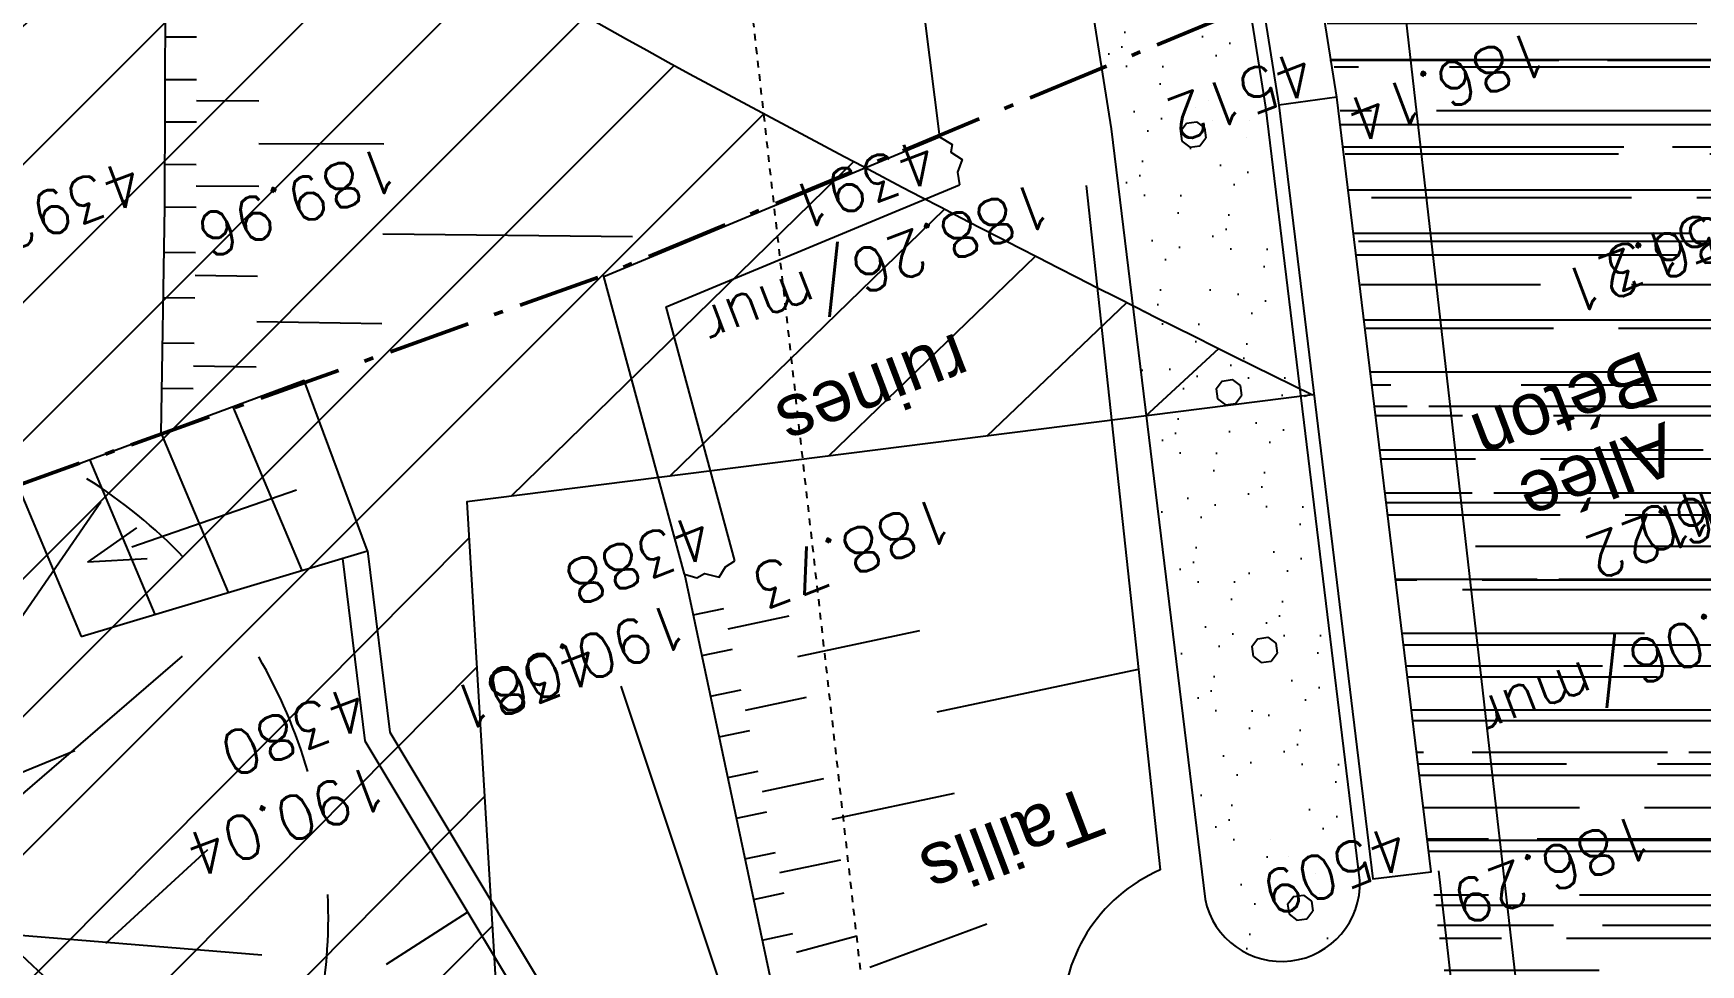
# Model space of a CAD drawing. Header units: centimetres. Extents: x 212517 to 243222, y -357108 to -330212.
# Drawn here: x 233002 to 234283, y -347675 to -346959 of the extents above; entities that cross this region are included whole.
import ezdxf
from ezdxf.enums import TextEntityAlignment as Align
from ezdxf.lldxf.tags import DXFTag

# ---------------------------------------------------------------- set-up
doc = ezdxf.new("R2010")
doc.units = ezdxf.units.CM
doc.linetypes.add('Style de ligne -15', pattern=[2.0832800000000002, 1.25, -0.41656, 0.1388600000000001, -0.2778600000000001])
doc.linetypes.add('STYLE_01', pattern=[0.41664, 0.20828, -0.20836])
doc.layers.get('0').update_dxf_attribs({"color": 252})
for name, color, linetype in [('0-EDL-Limite de propriété', 252, 'Continuous'), ('AEP_SSL', 252, 'Continuous'), ('DWG_280-140115-P - ALTEA-CANA', 252, 'Continuous'), ('Fond topo - BAT_ANN', 252, 'Continuous'), ('Fond topo - CLO_MUR', 252, 'Continuous'), ('Fond topo - ESPACE_BOISE', 252, 'Continuous'), ('Fond topo - TAL', 252, 'Continuous'), ('Fond topo - TAL_HAC', 252, 'Continuous'), ('Fond topo - VEG', 252, 'Continuous'), ('Fond topo - VEG_TXT_ESSENCE', 252, 'Continuous'), ('Fond topo - VOI_TXT', 252, 'Continuous'), ('Fond topo - Z_500', 252, 'Continuous'), ('prlm-VRD', 2, 'Continuous'), ('SA - béton balayé', 252, 'Continuous'), ('SA - EBC', 252, 'Continuous')]:
    doc.layers.add(name, color=color, linetype=linetype)
for name, color, linetype, plot in [('Fond topo - N', 252, 'Continuous', False), ('Fond topo - NCACHE', 252, 'Continuous', False), ('Fond topo - ZCACHE', 252, 'Continuous', False)]:
    doc.layers.add(name, color=color, linetype=linetype, plot=plot)
doc.layers.add('Fond topo - P', color=252, linetype='Continuous', lineweight=50)
doc.layers.add('Fond topo - VOI', color=252, linetype='Continuous', lineweight=25)
doc.styles.add('2000_ARIAL', font='arial.ttf', dxfattribs={"height": 0.400000006})
doc.styles.add('SIMPLEX', font='simplex_.ttf', dxfattribs={"height": 1.25})
tags = doc.linetypes.add('L1', pattern=[1.0000000298023224, 0.6000000238418579, -0.4000000059604645]).pattern_tags.tags
tags[6:7] = [DXFTag(74, 4), DXFTag(75, 0), DXFTag(340, '0'), DXFTag(46, 0.0), DXFTag(50, 0.0), DXFTag(44, 0.0), DXFTag(45, 0.0)]
tags[4:5] = [DXFTag(74, 4), DXFTag(75, 0), DXFTag(340, '0'), DXFTag(46, 0.0), DXFTag(50, 0.0), DXFTag(44, 0.0), DXFTag(45, 0.0)]
tags = doc.linetypes.add('L16', pattern=[0.37500001490116125, 0.300000011920929, -0.07500000298023224]).pattern_tags.tags
tags[6:7] = [DXFTag(74, 4), DXFTag(75, 0), DXFTag(340, '0'), DXFTag(46, 0.0), DXFTag(50, 0.0), DXFTag(44, 0.0), DXFTag(45, 0.0)]
tags[4:5] = [DXFTag(74, 4), DXFTag(75, 0), DXFTag(340, '0'), DXFTag(46, 0.0), DXFTag(50, 0.0), DXFTag(44, 0.0), DXFTag(45, 0.0)]
tags = doc.linetypes.add('L8', pattern=[0.22500000894069674, 0.1500000059604645, -0.07500000298023224]).pattern_tags.tags
tags[6:7] = [DXFTag(74, 4), DXFTag(75, 0), DXFTag(340, '0'), DXFTag(46, 0.0), DXFTag(50, 0.0), DXFTag(44, 0.0), DXFTag(45, 0.0)]
tags[4:5] = [DXFTag(74, 4), DXFTag(75, 0), DXFTag(340, '0'), DXFTag(46, 0.0), DXFTag(50, 0.0), DXFTag(44, 0.0), DXFTag(45, 0.0)]

# ---------------------------------------------------------------- blocks, each defined once
blk = doc.blocks.new('Groupe-93-1')
at = {"linetype": 'Style de ligne -15', "lineweight": 50, "ltscale": 50.8, "flags": 128}
blk.add_lwpolyline([(12515.63162439561, -40375.71221896918), (12515.63162439561, -40375.71221896918), (12933.4892607758, -40464.56395761283), (14317.6310049603, -40758.88285896094), (14317.6310049603, -40758.88285896094), (14579.80680721498, -41539.61396457465), (14579.80680721498, -41539.61396457465), (14603.84905417657, -41601.26300117285), (14932.03361483312, -41787.86368753226), (15211.52095893121, -41988.02334367545), (16217.51378210282, -42596.8505402735), (16519.15574422574, -42750.15572110923), (16796.66247182584, -42877.34588405402), (16796.66247182584, -42877.34588405402), (16840.95713153577, -42739.34236938269), (16854.25873809552, -42704.30326873572), (17163.33608213162, -42876.06434032233), (17344.32658189035, -42949.60494033607), (17817.43453803754, -43082.5807012728), (18347.53636329866, -43061.62451383383), (18375.68249641156, -43480.29857827933), (18414.72865312791, -43983.17693073065), (18865.09203999734, -43821.61694289954), (18865.09203999734, -43821.61694289954), (19802.1648358891, -43431.41858894141)], dxfattribs=at)
blk = doc.blocks.new('ESC01')
at = {"ltscale": 2}
for p, q in [((1.338104, 0), (0, 0)), ((1.257547, 0.126415), (1.7, 0)), ((1.257547, -0.126415), (1.7, 0))]:
    blk.add_line(p, q, dxfattribs=at)
blk = doc.blocks.new('PTOPO')
at = {"layer": 'Fond topo - NCACHE', "style": 'SIMPLEX'}
blk.add_attdef('MAT', text='', height=0.34, dxfattribs=at).set_placement((0.09999999986030161, -0.09999999962747097), align=Align.TOP_LEFT)
at = {"layer": 'Fond topo - ZCACHE', "style": 'SIMPLEX'}
blk.add_attdef('ALT', (0.09999999986030161, 0.09999999962747097), '', height=0.34, dxfattribs=at)
blk = doc.blocks.new('VEG12')
at = {"ltscale": 2}
for p, q in [((0.01815258799999997, 0.057406781), (0.100441039, 0.47293725)), ((0.05749608, 0.253444298), (0.145517598, 0.414706841)), ((0.037902722, 0.15845596), (-0.06593155700000003, 0.344147082)), ((-0.158788295, 0.086017079), (-0.245985314, 0.284587218)), ((0.04981112299999996, 0.033821695), (0.391570728, 0.285894318)), ((0.143890955, 0.107467204), (0.230033352, 0.253971609)), ((0.2917471699999999, 0.208620217), (0.392372872, 0.233301274)), ((-0.05229389700000003, 0.02983962500000001), (-0.383643778, 0.204631851)), ((-0.25001839, 0.135126714), (-0.3755999820000001, 0.091127132)), ((0.122915307, -0.02992704099999999), (0.317230371, 0.05540147100000001)), ((-0.05265807700000003, -0.029192154), (-0.412380265, -0.256628677)), ((0.057557527, -0.01766878999999999), (0.411943876, -0.08413611500000001)), ((-0.09359106700000003, -0.049762263), (-0.2956446150000001, -0.04653133200000001)), ((0.184132294, -0.04763066399999999), (0.323120213, -0.192805613)), ((0.01825986499999999, -0.057372749), (0.107637982, -0.4128258760000001)), ((0.02259491799999996, -0.07955337300000001), (0.001649748999999978, -0.36183712)), ((-0.151821475, -0.09483882200000002), (-0.2999525240000001, -0.315936062)), ((0.05371548199999998, -0.188497704), (0.197263789, -0.356749422))]:
    blk.add_line(p, q, dxfattribs=at)
for start, end in [(90, 103.8461539085843), (62.30769199853572, 76.15384597947835), (117.6923078993823, 131.5384619204946), (34.61538499867542, 48.46153799321151), (145.3846149358338, 159.2307690506909), (6.923076979206323, 20.76923090842763), (173.0769230068974, 186.9230769931026), (339.2307689837768, 353.0769230207937), (200.7692310571047, 214.6153850641662), (311.5384620067885, 325.3846150013246), (228.4615380795054, 242.3076921006177), (283.8461540205217, 297.6923080014643), (256.1538460914157, 270)]:
    blk.add_arc((0, 0), 0.496982058, start, end, dxfattribs=at)
blk = doc.blocks.new('A$C1F970F0F')
at = {"layer": 'Fond topo - VEG'}
h = blk.add_hatch(dxfattribs=at)
h.set_pattern_fill('TP146*130', color=256, scale=20.0000003, angle=-10.72360141139323, style=0, pattern_type=2)
h.set_pattern_definition([(267.1623470238551, (5797.476316439056, 2674.924284191456), (94.92676903419465, -104.8279977903264), [7.653668714805026, -192.3463348851949]), (267.1623470238551, (5815.931250627054, 2674.009529851248), (94.92676903419465, -104.8279977903264), [7.653668714805026, -192.3463348851949]), (312.1623470238551, (5797.097412814957, 2667.280000101748), (199.754755486811, -9.901228179996846), [7.653668714805029, -133.7676900065153]), (312.1623470238551, (5810.793850895758, 2679.682780171273), (199.754755486811, -9.901228179996846), [7.653668714805029, -133.7676900065153]), (42.1623470238552, (5797.487144940587, 2674.923747452381), (9.901228179996725, 199.754755486811), [7.653668714805029, -133.7676900065153]), (42.1623470238552, (5809.879096628511, 2661.227845993156), (9.901228179996725, 199.754755486811), [7.653668714805029, -133.7676900065153]), (357.1623470238552, (5802.234703683674, 2661.606755042375), (104.8279977903263, 94.9267690341947), [7.653668714805024, -192.3463348851949]), (357.1623470238552, (5803.149566773293, 2680.061683872666), (104.8279977903263, 94.9267690341947), [7.653668714805024, -192.3463348851949]), (267.1623470238551, (5795.238087393476, 2728.97252944275), (57.45112285733324, -52.90906035294524), [0, -100.0000014999999]), (267.1623470238551, (5807.375360310454, 2736.292635855522), (57.45112285733324, -52.90906035294524), [0, -100.0000014999999]), (267.1623470238551, (5787.712082887806, 2745.399255346415), (57.45112285733324, -52.90906035294524), [0, -100.0000014999999]), (267.1623470238551, (5753.508594646601, 2728.319595069722), (57.45112285733324, -52.90906035294524), [0, -100.0000014999999]), (267.1623470238551, (5748.954771963539, 2715.629476786984), (57.45112285733324, -52.90906035294524), [0, -100.0000014999999]), (267.1623470238551, (5771.861328105058, 2692.81348459426), (57.45112285733324, -52.90906035294524), [0, -100.0000014999999]), (267.1623470238551, (5782.823956359816, 2696.230957689406), (57.45112285733324, -52.90906035294524), [0, -100.0000014999999]), (267.1623470238551, (5783.547242117267, 2680.766187668477), (57.45112285733324, -52.90906035294524), [0, -100.0000014999999]), (267.1623470238551, (5787.003488719228, 2706.742934923612), (57.45112285733324, -52.90906035294524), [0, -100.0000014999999]), (267.1623470238551, (5764.708947579706, 2706.71862177738), (57.15408599563941, -58.9017033377054), [0, -110.0000016499999])])
h.paths.add_polyline_path([(5681.66742986316, 2780.482300601216), (5658.536873919245, 2004.343335571921), (5619.006646432916, 1406.703742254356), (5617.987765996765, 1401.542539254419), (5616.52230896847, 1396.489958774296), (5614.621459933124, 1391.584563068729), (5612.29972647736, 1386.863791148782), (5609.574828545349, 1382.3636727184), (5606.467563117906, 1378.118553703728), (5603.001645376591, 1374.16083362911), (5599.20352797278, 1370.520718514047), (5595.102198787152, 1367.225990450362), (5590.728960008588, 1364.301795409157), (5586.117189011484, 1361.770451556513), (5581.302083595014, 1359.651278350791), (5576.320393890637, 1357.960449965816), (5571.210140762502, 1356.710870987855), (5566.010326932775, 1355.912078514252), (5560.760638231614, 1355.570169060856), (5555.501141228136, 1355.687752031819), (5550.271977580635, 1356.263930161665), (5545.11305712961, 1357.294305977657), (5540.063753883215, 1358.771015297603), (5535.162605037935, 1360.682787641265), (5530.447016990745, 1363.015032047826), (5525.952980299728, 1365.749948497546), (5521.714793979269, 1368.86666334788), (5517.764804960572, 1372.341389291219), (5514.13316019417, 1376.147606520628), (5510.847577076115, 1380.256265449395), (5507.933131906037, 1384.636007816885), (5505.412068208559, 1389.253406592137), (5503.30362721131, 1394.07322101816), (5501.623900934332, 1399.058665194179), (5500.385709502603, 1404.17168932188), (5499.598502949356, 1409.373269773469), (5499.268289316718, 1414.623707260269), (5538.65493396372, 2010.092538035029), (5560.635492601554, 2747.643678896581), (5560.206414730346, 2749.93513978078), (5559.731606054257, 2752.217563402725), (5559.211256482309, 2754.490037201927), (5558.645573957686, 2756.751652501255), (5558.034784842466, 2759.001505287169), (5557.379133304812, 2761.238695851832), (5556.67888134946, 2763.462329830002), (5555.934308983402, 2765.671518072867), (5555.145714034252, 2767.865377440743), (5554.313411686473, 2770.043030606538), (5553.43773467201, 2772.203607062318), (5552.519033258503, 2774.346242931962), (5551.557674540803, 2776.470081484482), (5550.554043042682, 2778.57427368359), (5549.508540024309, 2780.65797803448), (5548.421583507185, 2782.720361716559), (5547.29360808976, 2784.760599860063), (5546.125064635457, 2786.777877026956), (5544.916420362799, 2788.771386435557), (5543.66815863605, 2790.74033123243), (5542.380778495201, 2792.683924012668), (5541.054794617835, 2794.601387869777), (5539.690737226932, 2796.491956033987), (5538.28915148013, 2798.354872651427), (5536.850598116495, 2800.189392946002), (5535.375651952225, 2801.994783409488), (5533.864902899685, 2803.77032217727), (5532.318954921324, 2805.515299510818), (5530.738426069192, 2807.229017505835), (5529.123948406592, 2808.91079105497), (5527.47616728713, 2810.559947794782), (5525.795741647244, 2812.175828524269), (5524.08334318197, 2813.75778698182), (5522.339656752543, 2815.305190621104), (5520.565379328536, 2816.817420906204), (5518.761220382299, 2818.293873142116), (5516.927901197816, 2819.733957079593), (5515.066154939328, 2821.137096902133), (5513.176725696759, 2822.502731691128), (5511.260369177553, 2823.830315200054), (5509.317851381225, 2825.119316863782), (5507.349949027765, 2826.369221433087), (5505.357448910872, 2827.579528812767), (5503.341147734334, 2828.749755324871), (5501.301851515858, 2829.879433063297), (5499.24037565085, 2830.968110355651), (5497.157544523506, 2832.015351836902), (5495.054190592445, 2833.020739001689), (5492.931155047894, 2833.983869795506), (5490.789286633892, 2834.904359027322), (5488.629441763357, 2835.781838726945), (5486.452483888647, 2836.615958074647), (5484.259283416281, 2837.406383701674), (5482.050717317356, 2838.152799384879), (5479.8276684766, 2838.854906738718), (5477.591025829628, 2839.512425189266), (5475.341683612883, 2840.12509164231), (5473.080541113362, 2840.692661289059), (5473.080541078703, 2840.692661106047), (5468.688737542648, 2841.960055526551), (5464.428678193062, 2843.617197897318), (5460.334872862135, 2845.650664104543), (5456.440484802174, 2848.043981604998), (5452.777061658674, 2850.777762460061), (5449.374280075272, 2853.829860802604), (5446.259705299059, 2857.175552202712), (5443.458568061404, 2860.787733932626), (5440.993559783887, 2864.637144415537), (5438.884648921045, 2868.692600188307), (5437.148919364055, 2872.921248876083), (5435.800431992354, 2877.288835034529), (5434.8501105725, 2881.75997768468), (5434.305653589713, 2886.298456775687), (5434.171471500523, 2890.86750725053), (5434.448651308794, 2895.430115994212), (5435.134947556304, 2899.949322120912), (5436.224800847504, 2904.388516501763), (5437.709382353571, 2908.711738078892), (5439.576665802888, 2912.883965163694), (5441.811524688318, 2916.871399495099), (5444.395854936775, 2920.641739598998), (5447.30872130593, 2924.16444254519), (5450.526527229422, 2927.410971879695), (5454.023205786261, 2930.355027717632), (5457.770431283464, 2932.972761178698), (5461.737848075359, 2935.242966221744), (5465.89331674634, 2937.147252551116), (5470.20317486625, 2938.670193867316), (5474.632508940281, 2939.799453144396), (5491.936850364927, 2942.482055398004), (5509.424065647035, 2943.395230446827), (5526.913696670744, 2942.529554882783), (5544.225260336737, 2939.893962047129), (5561.180111126032, 2935.515649492655), (5576.270573065533, 2930.003970629386), (5590.781744124218, 2923.110019586539), (5604.587333433745, 2914.893794910339), (5617.567190713609, 2905.426802131103), (5629.608352033614, 2894.791432965449), (5640.606023114122, 2883.080247057422), (5650.464490995399, 2870.395166904895), (5659.097957237276, 2856.846591152676), (5666.431284737977, 2842.5524331534), (5672.400651331225, 2827.637095096568), (5676.954105701998, 2812.230385564551), (5680.05201893188, 2796.466389365343)])
at = {"layer": 'SA - béton balayé'}
h = blk.add_hatch(dxfattribs=at)
h.set_pattern_fill('BETON_BALAYE', color=256, scale=49.99999999999999, angle=-10.72360141139323, style=0, pattern_type=2)
h.set_pattern_definition([(349.2763985886067, (-277130161.1279894, -473864756.7787022), (117.3825536141096, 28.65896207176165), [749.9999999999999, -99.99999999999999, 250, -49.99999999999999]), (349.2763985886067, (-277130091.1375459, -473864744.5890418), (-36.75306622226226, 74.64222748057564), [150, -16.5, 299.9999999999999, -37.49999999999999]), (349.2763985886067, (-277130128.6565508, -473864719.6726964), (261.6928111209335, -15.46358973923611), [399.9999999999999, -69.99999999999999, 200, -49.99999999999999])])
h.paths.add_polyline_path([(5928.699840157768, 1025.806114872447), (5659.273933119624, 1047.541292403426), (5653.410551694388, 1047.978742823838), (5673.886726811051, 1403.073758729366), (5713.482762941067, 2001.708284296739), (5735.806186699843, 2750.764163918728), (6064.736897038219, 2750.755663699648), (6022.9459868128, 1825.675444912971)])
at = {"layer": 'SA - EBC'}
h = blk.add_hatch(dxfattribs=at)
h.set_pattern_fill('_USER', color=256, scale=74.99999999999999, angle=-325.7236014113932, style=0, pattern_type=0)
h.set_pattern_definition([(34.27639858860678, (-277130161.1279894, -473864756.7787022), (-42.238928459823, 61.97477650275113), [])])
edge = h.paths.add_edge_path()
edge.add_line((5801.470568619522, -3162.013069131843), (4083.559282644929, -3271.123614088357))
edge.add_line((4083.559282644929, -3271.123614088356), (4014.481307725509, -3717.332461968055))
edge.add_line((4014.48130772551, -3717.332461968055), (3135.517961824245, -3810.19300101904))
edge.add_line((3135.517961824245, -3810.19300101904), (2274.245008604417, -3693.648081323564))
edge.add_line((2274.245008604417, -3693.648081323564), (1554.636776175834, -3420.099318784944))
edge.add_arc((2508.775769578408, -2315.674454232369), 1459.498372788833, 157.1868533427094, 229.1754823893534, ccw=False)
edge.add_arc((1966.013830892235, -2087.371785851423), 870.6752834691503, 94.3015183869224, 157.1868533106914, ccw=False)
edge.add_line((1900.708697991695, -1219.149067345796), (2859.239020416566, -1223.495634912559))
edge.add_arc((3100.860739749298, 1265.329539486049), 2500.526305395239, 264.4549516394795, 302.9422754293212)
edge.add_arc((4209.331858878893, -445.3369775435177), 462.1229708170858, 302.9422754305585, 376.8336969250394)
edge.add_arc((2214.122706379954, -1049.006753214115), 2546.655714682971, 16.8336969158998, 38.14703645440247)
edge.add_arc((3041.32627014761, -399.2990096244524), 1494.806919462396, 38.14703657403813, 72.97328584086019)
edge.add_line((3479.031970107599, 1029.988031775616), (2182.437305702805, 1414.38613606858))
edge.add_line((2182.437305702805, 1414.38613606858), (1056.590900019184, 1822.819186472099))
edge.add_arc((1766.412018482452, 3779.442320525911), 2081.398594438606, 212.7495497786225, 250.0603089288685, ccw=False)
edge.add_line((15.86575126143373, 2653.472571668582), (-104.0907319930869, 3091.26353710603))
edge.add_line((-104.0907319930869, 3091.26353710603), (-169.6986146466322, 3639.54836895815))
edge.add_line((-169.6986146466322, 3639.548368958149), (-35.58090533515337, 6158.014854826562))
edge.add_arc((-194.3533792400212, 7143.826589584332), 998.5156357593988, 279.1493507374978, 373.962283499627)
edge.add_arc((2392.201579171132, 7786.918955579627), 1666.786287877102, 172.6269749467245, 193.9622835974407, ccw=False)
edge.add_arc((-45.50651600643437, 8102.354993671941), 791.2455775503726, -7.373025019439765, 16.43829965925021)
edge.add_line((713.3969204091394, 8326.263765657093), (486.7428317772967, 9142.81155059313))
edge.add_line((486.7428317772967, 9142.811550593131), (1338.845530021721, 9564.23852196786))
edge.add_line((1338.845530021721, 9564.23852196786), (1632.623584095551, 8945.24637913095))
edge.add_line((1632.623584095551, 8945.246379130947), (1394.029444699765, 8829.874494032001))
edge.add_line((1394.029444699765, 8829.874494032001), (1731.997733793977, 8131.230781666551))
edge.add_arc((1233.216649704336, 7889.945865525577), 554.0766919865823, -19.640967550384175, 25.815335324856676, ccw=False)
edge.add_line((1755.055695752756, 7703.706797235046), (1558.214479468655, 6807.520788570679))
edge.add_line((1558.214479468655, 6807.52078857068), (1570.021725572625, 6609.158708993335))
edge.add_line((1570.021725572625, 6609.158708993335), (1852.913141606868, 5734.125706863067))
edge.add_line((1852.913141606869, 5734.125706863067), (2726.748207475315, 4020.986816292172))
edge.add_line((2726.748207475315, 4020.986816292172), (3802.352916265851, 4004.947770972833))
edge.add_arc((8355.58168857983, 5950.706307988518), 4951.552134169374, 203.138762427905, 230.8301436200186)
edge.add_arc((13583.66465597079, 12367.85935474512), 13228.79229856088, 230.8301435441083, 233.1638398044412)
edge.add_line((5652.622255943647, 1780.153648245416), (4998.697813068342, 1820.441475819727))
edge.add_line((4998.697813068342, 1820.441475819727), (4863.841220233488, 767.0816613875431))
edge.add_line((4863.841220233488, 767.0816613875434), (5595.355488733695, 631.185878681516))
edge.add_line((5595.355488733695, 631.1858786815158), (5852.747939948536, -2020.707044821664))
edge.add_line((5852.747939948536, -2020.707044821665), (5881.394298709887, -2966.563612924887))
edge.add_line((5881.394298709887, -2966.563612924887), (5801.470568619523, -3162.013069131842))
at = {"layer": 'AEP_SSL', "elevation": 9.999999999999998e-08, "flags": 128}
blk.add_lwpolyline([(-4528.821963781957, 1510.366913031162), (-2554.95676399837, 1447.318525268213), (-2009.46431272992, 953.3121996921549), (-1974.130445357614, -2549.104167440536), (-1760.191604675106, -3033.974676226209), (-1600.127185498399, -3169.916464212493), (-1007.958216168089, -3359.143878629571), (-742.7402135561805, -3373.227271705965), (185.7644486929067, -3466.149391532337), (1457.680139553027, -3407.246855666408), (3098.737656271729, -3442.411852942929), (4165.909978031491, -3426.731274088185), (4366.116630586753, -3387.312489108264), (5044.428961021786, -3091.927656257742), (5412.289028469191, -2796.609514369696), (5536.700633028197, -2598.110987192279), (5703.441363650248, 1048.232751273365), (5867.406317671058, 3278.047774201862), (6182.748241543506, 4434.064793799239), (6284.146511390897, 4550.427419959863), (6475.981668657886, 4711.41474985716), (8025.350887839351, 5692.826034684554), (8693.398131395103, 6258.370148193826), (10978.7345952306, 10130.53863316135)], dxfattribs=at)
at = {"layer": 'DWG_280-140115-P - ALTEA-CANA', "linetype": 'STYLE_01', "ltscale": 25, "elevation": 9.999999999999998e-08, "flags": 128}
blk.add_lwpolyline([(5043.004125510934, -2459.255041660273), (5122.727729839645, -1010.298626305045), (5206.499599843033, 1109.868669945372), (5375.865241031976, 3373.505670248891), (5731.166894470631, 4674.090360429283), (5963.608433077427, 4936.073710200793)], dxfattribs=at)
at = {"layer": 'Fond topo - BAT_ANN', "ltscale": 2, "flags": 128}
for points in [[(4688.06893626756, 1773.755210021854), (4916.670789571437, 1797.445066446339), (4893.243470329203, 1935.347450924782), (4661.865214243709, 1896.040137263823)], [(4835.54821247373, 1925.545987087851), (4864.164177914578, 1792.003841571301)], [(4777.65387971144, 1915.710703879955), (4805.46576394628, 1785.920964309643)], [(4719.75954696648, 1905.875420763565), (4746.767350086817, 1779.838087122162)], [(4661.865214243709, 1896.040137263823), (4688.068936232901, 1773.755209838842)]]:
    blk.add_lwpolyline(points, dxfattribs=at)
at = {"layer": 'Fond topo - CLO_MUR', "ltscale": 2, "flags": 128}
blk.add_lwpolyline([(5456.395142128901, 2998.98686879822), (5455.365630533699, 2953.998646832196), (5550.618438652878, 2951.818879088522, -0.2646358973957096), (5692.955421208539, 2823.551490841562), (5668.527035515716, 2003.864235244971), (5628.984842897508, 1406.04374522648), (5673.886726811051, 1403.073758729366), (5713.482762941067, 2001.708284296739), (5738.159569745276, 2829.731237332841, 0.2791888452511282), (5555.777136190662, 2996.712608426972)], format="xyb", close=True, dxfattribs=at)
for points in [[(5152.736620051648, 1734.471776474247), (5134.425246499055, 1970.978951287612), (5407.807740428174, 2028.506503869262)], [(5407.807740462833, 2028.506504052274), (5416.310759509335, 2020.99771179862), (5414.073216608393, 2015.273696717858), (5421.557216200136, 2008.092813322695), (5421.557216148149, 2008.092813048178), (5416.233451123322, 1999.237153894407), (5416.044504946027, 1989.363743232875)], [(5713.482762941067, 2001.708284296739), (5668.527035515716, 2003.864235244971)], [(5192.617266290317, 1737.55950279031), (5177.015851152093, 1939.065228302399), (5416.044504946027, 1989.363743232875)], [(5152.73662001699, 1734.471776291236), (5161.510170000093, 1730.101926724616), (5167.74129292239, 1732.209381318783), (5178.365625447972, 1727.507613462373), (5184.721860549393, 1734.223692189781), (5192.617266290317, 1737.55950279031)]]:
    blk.add_lwpolyline(points, dxfattribs=at)
at = {"layer": 'Fond topo - ESPACE_BOISE', "linetype": 'L1', "ltscale": 2, "flags": 128}
blk.add_lwpolyline([(5801.470568619522, -3162.013069131843), (4083.559282644929, -3271.123614088356), (4014.48130772551, -3717.332461968055), (3135.517961824245, -3810.19300101904), (2274.245008604417, -3693.648081323564), (1554.636776175834, -3420.099318784944, -0.3248648439675891), (1163.447808694293, -1749.787382690587, -0.2814891279475962), (1900.708697991695, -1219.149067345796), (2859.239020416566, -1223.495634912559, 0.1695292870025676), (4460.631470672048, -833.159289007697, 0.3340686001642133), (4651.652558133293, -311.5085830883972, 0.09326601102169153), (4216.884593398947, 524.0158635944096, 0.153138720952933), (3479.031970107599, 1029.988031775616), (2182.437305702805, 1414.38613606858), (1056.590900019184, 1822.819186472099, -0.1642525569996709), (15.86575126143373, 2653.472571668582), (-104.0907319930869, 3091.26353710603), (-169.6986146466322, 3639.548368958149), (-35.58090533515337, 6158.014854826562, 0.4390366150430304), (774.660880078399, 7384.751557306568, -0.09336270405047195), (739.1967976091219, 8000.81547627212, 0.104271961321091), (713.3969204091394, 8326.263765657093), (486.7428317772967, 9142.811550593131), (1338.845530021721, 9564.23852196786), (1632.623584095551, 8945.246379130947), (1394.029444699765, 8829.874494032001), (1731.997733793977, 8131.23078166655, -0.2009829630843761), (1755.055695752756, 7703.706797235046), (1558.214479468655, 6807.52078857068), (1570.021725572625, 6609.158708993335), (1852.913141606869, 5734.125706863067), (2726.748207475315, 4020.986816292172), (3802.352916265851, 4004.947770972833, 0.121417881002313), (5228.074839294609, 2111.882341611708, 0.01018302282179253), (5652.622255943647, 1780.153648245416), (4998.697813068342, 1820.441475819727), (4863.841220233488, 767.0816613875434), (5595.355488733695, 631.1858786815158), (5852.747939948536, -2020.707044821665), (5881.394298709887, -2966.563612924887)], format="xyb", close=True, dxfattribs=at)
at = {"layer": 'Fond topo - TAL', "linetype": 'L8', "ltscale": 2, "flags": 128}
for points in [[(4863.585551100348, 2975.512084517411, -0.3975868780723714), (5432.471705285746, 2427.690768590153), (5407.80774051968, 2028.506503851933)], [(5511.720533736774, 1970.685992963102), (5469.65405216918, 1443.10987456029, 0.3114452429973963), (5373.365730127174, 1338.935073332912), (5357.771929083377, 1103.869262108222, 0.543908174728382), (5418.894990745329, 1058.291169110687, -0.2964359712726868), (5528.270491394276, 1033.74212871635), (5567.851629362558, 757.6249258647738)], [(4896.494145732232, 1795.354174374691), (4887.396724383696, 1654.452406269947), (5010.229639809667, 1321.240776761309, 0.0640209949827817), (5312.295861003335, 553.1526045271564), (5345.165964579062, 411.4034596100782), (5395.943815012242, 45.24917235305611), (5575.903172571897, -764.6772311950485), (5561.052517162196, -1771.728039321692), (5443.38340620394, -2428.385701474031)]]:
    blk.add_lwpolyline(points, format="xyb", dxfattribs=at)
at = {"layer": 'Fond topo - TAL', "ltscale": 2, "flags": 128}
blk.add_lwpolyline([(4777.65387971144, 1915.710703879955), (4812.83252868717, 2086.441967357359), (4843.636114969524, 2246.785845950515, 0.4216787768403324), (4739.923333425572, 2395.711153142666)], format="xyb", dxfattribs=at)
blk.add_lwpolyline([(5152.73662001699, 1734.471776291236), (5159.696713209993, 1415.134485441553), (5225.028864021403, 1162.152916336954), (5286.74877636237, 970.3112397656773), (5448.28975735433, 737.23001961378)], dxfattribs=at)
at = {"layer": 'Fond topo - TAL_HAC', "ltscale": 2}
for p, q in [((4837.475397725532, 2214.717070172648), (4861.044418138345, 2210.189237037652)), ((4831.314680424694, 2182.648294595122), (4854.883700894352, 2178.120461259785)), ((4851.803342260918, 2162.086073373017), (4898.941383153796, 2153.030406331988)), ((4825.153963192483, 2150.579519004599), (4848.722983650359, 2146.051685481918)), ((4818.993245948491, 2118.510743226732), (4842.562266406368, 2113.982909704051)), ((4892.757638942243, 2120.843195731982), (4987.003238517387, 2102.573905801195)), ((4839.466468284735, 2097.869582410276), (4886.573894621854, 2088.655985057799)), ((4812.83252868717, 2086.441967357359), (4836.370670054267, 2081.756255042324)), ((4805.796798869009, 2052.295714590407), (4829.303003705338, 2047.452333881821)), ((4825.785138790367, 2030.379207404673), (4872.797548262683, 2020.692445930654)), ((4973.394937967139, 2034.873287768835), (5161.668594890087, 1997.22982738735)), ((4798.761069027973, 2018.149461827787), (4822.267273869849, 2013.306081023363)), ((4865.76181853603, 1986.546193146373), (4959.786637600592, 1967.172670080836)), ((4791.725339370636, 1984.003209409528), (4815.231544063471, 1979.159828443754)), ((4811.71367916583, 1962.086702058112), (4858.726088752528, 1952.399940562432)), ((4784.6896095296, 1949.856956646907), (4808.195814245311, 1945.013575676801)), ((4429.522086756644, 1552.177622290668), (4761.846441544025, 1744.574408130521)), ((5153.432629384537, 1702.538047310876), (5177.426930870351, 1703.061013369261)), ((5177.77493552224, 1687.094148648151), (5225.76353864291, 1688.140080926272)), ((5154.128638643249, 1670.604318256339), (5178.122940185911, 1671.127284114384)), ((5226.45954795847, 1656.206351671394), (5322.436754153371, 1658.298215857281)), ((5154.824647976137, 1638.670589092968), (5178.818949461953, 1639.193555151353)), ((5179.1669541485, 1623.226690613254), (5227.155557234511, 1624.272622708363)), ((5155.520657291697, 1606.73685983809), (5179.5149588295, 1607.259826170993)), ((5323.828772796959, 1594.43075791389), (5481.99455110491, 1597.87804828872)), ((5156.216666659245, 1574.80313085773), (5180.210968167936, 1575.326096911783)), ((5180.558972831606, 1559.359232378016), (5228.547575826113, 1560.405164490455)), ((5156.912675935286, 1542.869401894699), (5180.906977535483, 1543.392367931423)), ((5229.243585159001, 1528.471435327083), (5325.220791353901, 1530.56329951297)), ((4871.760316913274, 1482.718132131909), (4940.528905627564, 1510.319535805347)), ((5157.608685285503, 1510.935672822833), (5181.602986759536, 1511.458638693874)), ((5181.950991440536, 1495.491774251614), (5229.939594509218, 1496.537706255218)), ((5158.304694526886, 1479.001943676791), (5182.298996127083, 1479.524909713514)), ((5159.000703842446, 1447.068214421913), (5182.995005494631, 1447.591180733155)), ((5183.232995717583, 1433.004779171002), (5231.08129165748, 1436.817991189524)), ((5236.370321732295, 1411.26084243345), (5331.048663799566, 1427.135714078591))]:
    blk.add_line(p, q, dxfattribs=at)
at = {"layer": 'Fond topo - VEG', "linetype": 'L8', "ltscale": 2, "flags": 128}
blk.add_lwpolyline([(5681.66742986316, 2780.482300601216, 0.3129583549173502), (5561.180111126032, 2935.515649492655, 0.1277232230627884), (5474.632508940281, 2939.799453144396, 0.8008543665691817), (5473.080541078703, 2840.692661106047, -0.2983462869297074), (5560.635492601554, 2747.643678896581), (5538.65493396372, 2010.092538035029), (5499.268289316718, 1414.623707260269, 0.9182683776544964), (5619.006646432916, 1406.703742254356), (5658.536873919245, 2004.343335571921)], format="xyb", close=True, dxfattribs=at)
at = {"layer": 'Fond topo - VOI', "linetype": 'L16', "ltscale": 2, "flags": 128}
blk.add_lwpolyline([(-410.4573954082604, 4496.281983435452), (-275.2797675438889, 3639.964293068524, 0.05175614001462255), (-25.75674943525667, 2954.12476405697, 0.07683847699775821), (242.3973429298351, 2566.944338701083, 0.01799232695016924), (602.5175779411827, 2213.735113210599), (898.3231434213683, 2004.634077694301), (1143.547512896615, 1887.824205350663), (1442.276114517919, 1769.658652589777), (1681.948853588895, 1683.954706367697), (2114.845544182086, 1578.014617527221), (2515.756121386211, 1462.263694100857), (2910.512600857042, 1321.392171708825), (3516.952153602057, 1025.948174333774), (3901.184930821766, 864.3683668971058), (4241.50575886574, 689.604471750609), (4497.895798403801, 355.994847623038), (4647.689449561236, -149.636488564905), (4746.352122538518, -642.243459669855), (4898.077129065638, -1354.668971112381), (4990.027461718793, -2094.77839309662), (5021.209996846888, -2419.063814886839), (5045.042919798527, -2502.419951333245, 0.2291964161509024), (5239.005744553338, -2711.489723728723), (5354.800928152768, -2670.843148670674), (5445.831428399385, -2528.106701577661), (5524.939717540758, -2152.462322599101), (5588.808554118679, -1772.826003617761), (5596.946294726647, -1078.989912171996), (5595.427037839852, -760.3391798385524), (5607.922173153986, 21.2368958841555), (5625.650588417848, 675.8970783981483), (5679.873644702147, 1402.6777603776)], format="xyb", dxfattribs=at)
at = {"layer": 'Fond topo - VOI', "linetype": 'L8', "ltscale": 2, "flags": 128}
blk.add_lwpolyline([(4916.670789571437, 1797.445066446339), (4907.628248765202, 1657.393292714828), (5029.36398459718, 1327.158006802055, 0.06431939295348131), (5331.153447349508, 560.3676835223466), (5364.852579906286, 415.0434311882591), (5415.643120759599, 48.79763488427534), (5595.427037839852, -760.3391798385524)], format="xyb", dxfattribs=at)
blk.add_lwpolyline([(5088.515522989952, 1659.226465823273), (5128.801127738278, 1361.599073074918), (5254.855871244914, 960.2006673158943), (5468.850842679809, 669.6589796635931), (5625.650588417848, 675.8970783981483)], dxfattribs=at)
at = {"layer": 'Fond topo - BAT_ANN', "ltscale": 2, "xscale": 99.99999999999999, "yscale": 99.99999999999999, "zscale": 99.99999999999999, "rotation": 188.3767322985423}
blk.add_blockref('ESC01', (4871.545382929201, 1853.797491455919), dxfattribs=at)
at = {"layer": 'Fond topo - P', "ltscale": 2}
ref = blk.add_blockref('PTOPO', (4812.83252868717, 2086.441967357359), dxfattribs=dict(at, xscale=99.99999999999994, yscale=99.99999999999994, zscale=99.99999999999994, rotation=190.0656205306617))
ref.add_attrib('MAT', '4392', dxfattribs={"layer": 'Fond topo - N', "color": 0, "ltscale": 2, "height": 33.99999999999999, "rotation": 190.0656204987762, "style": 'SIMPLEX'}).set_placement((4801.238686820611, 2094.540289924706), align=Align.TOP_LEFT)
ref.add_attrib('ALT', '189.96', (4990.220524886872, 2101.712939441207), dxfattribs={"layer": 'Fond topo - Z_500', "color": 0, "ltscale": 2, "height": 33.99999999999999, "rotation": 190.0656204987762, "style": 'SIMPLEX'})
ref = blk.add_blockref('PTOPO', (5713.482762941067, 2001.708284296739), dxfattribs=dict(at, xscale=99.99999999999994, yscale=99.99999999999994, zscale=99.99999999999994, rotation=190.0656205306617))
ref.add_attrib('MAT', '4512', dxfattribs={"layer": 'Fond topo - N', "color": 0, "ltscale": 2, "height": 33.99999999999999, "rotation": 190.0656204987762, "style": 'SIMPLEX'}).set_placement((5701.888921109167, 2009.806607047098), align=Align.TOP_LEFT)
ref.add_attrib('ALT', '186.14', (5875.206981758351, 2024.918336815723), dxfattribs={"layer": 'Fond topo - Z_500', "color": 0, "ltscale": 2, "height": 33.99999999999999, "rotation": 190.0656204987762, "style": 'SIMPLEX'})
ref = blk.add_blockref('PTOPO', (5416.044504946027, 1989.363743232875), dxfattribs=dict(at, xscale=99.99999999999999, yscale=99.99999999999999, zscale=99.99999999999999, rotation=190.0656205306616))
ref.add_attrib('MAT', '4391', dxfattribs={"layer": 'Fond topo - N', "color": 0, "ltscale": 2, "height": 33.99999999999999, "rotation": 190.0656204987762, "style": 'SIMPLEX'}).set_placement((5404.450663137004, 1997.462065978901), align=Align.TOP_LEFT)
ref.add_attrib('ALT', '188.26/mur', (5478.500943024956, 1981.117881478456), dxfattribs={"layer": 'Fond topo - Z_500', "color": 0, "ltscale": 2, "height": 33.99999999999999, "rotation": 190.0656204987762, "style": 'SIMPLEX'})
ref = blk.add_blockref('PTOPO', (6022.9459868128, 1825.675444912971), dxfattribs=dict(at, xscale=99.99999999999994, yscale=99.99999999999994, zscale=99.99999999999994, rotation=190.0656205306617))
ref.add_attrib('MAT', '4513', dxfattribs={"layer": 'Fond topo - N', "color": 0, "ltscale": 2, "height": 33.99999999999999, "rotation": 190.0656204987762, "style": 'SIMPLEX'}).set_placement((6011.3521449809, 1833.773767663329), align=Align.TOP_LEFT)
ref.add_attrib('ALT', '186.21', (6013.045880163409, 1864.610132773881), dxfattribs={"layer": 'Fond topo - Z_500', "color": 0, "ltscale": 2, "height": 33.99999999999999, "rotation": 190.0656204987762, "style": 'SIMPLEX'})
ref = blk.add_blockref('PTOPO', (5192.617266290317, 1737.55950279031), dxfattribs=dict(at, xscale=99.99999999999994, yscale=99.99999999999994, zscale=99.99999999999994, rotation=190.0656205306617))
ref.add_attrib('MAT', '4388', dxfattribs={"layer": 'Fond topo - N', "color": 0, "ltscale": 2, "height": 33.99999999999999, "rotation": 190.0656204987762, "style": 'SIMPLEX'}).set_placement((5181.02342440643, 1745.657825266152), align=Align.TOP_LEFT)
ref.add_attrib('ALT', '188.73', (5359.15520698573, 1757.592231608439), dxfattribs={"layer": 'Fond topo - Z_500', "color": 0, "ltscale": 2, "height": 33.99999999999999, "rotation": 190.0656204987762, "style": 'SIMPLEX'})
ref = blk.add_blockref('PTOPO', (5088.515522989952, 1659.226465823273), dxfattribs=dict(at, xscale=99.99999999999994, yscale=99.99999999999994, zscale=99.99999999999994, rotation=190.0656205306617))
ref.add_attrib('MAT', '4381', dxfattribs={"layer": 'Fond topo - N', "color": 0, "ltscale": 2, "height": 33.99999999999999, "rotation": 190.0656204987762, "style": 'SIMPLEX'}).set_placement((5076.921681140722, 1667.324788482127), align=Align.TOP_LEFT)
ref.add_attrib('ALT', '190.00', (5143.381777547653, 1715.455100784145), dxfattribs={"layer": 'Fond topo - Z_500', "color": 0, "ltscale": 2, "height": 33.99999999999999, "rotation": 190.0656204987762, "style": 'SIMPLEX'})
ref = blk.add_blockref('PTOPO', (4907.628248765202, 1657.393292714828), dxfattribs=dict(at, xscale=99.99999999999994, yscale=99.99999999999994, zscale=99.99999999999994, rotation=190.0656205306617))
ref.add_attrib('MAT', '4380', dxfattribs={"layer": 'Fond topo - N', "color": 0, "ltscale": 2, "height": 33.99999999999999, "rotation": 190.0656204987762, "style": 'SIMPLEX'}).set_placement((4896.034406933301, 1665.491615465187), align=Align.TOP_LEFT)
ref.add_attrib('ALT', '190.04', (4893.398338530683, 1636.152852450864), dxfattribs={"layer": 'Fond topo - Z_500', "color": 0, "ltscale": 2, "height": 33.99999999999999, "rotation": 190.0656204987762, "style": 'SIMPLEX'})
ref = blk.add_blockref('PTOPO', (6022.113140376206, 1622.667836198611), dxfattribs=dict(at, xscale=99.99999999999999, yscale=99.99999999999999, zscale=99.99999999999999, rotation=190.0656205306616))
ref.add_attrib('MAT', '4511', dxfattribs={"layer": 'Fond topo - N', "color": 0, "ltscale": 2, "height": 33.99999999999999, "rotation": 190.0656204987762, "style": 'SIMPLEX'}).set_placement((6010.519298544305, 1630.76615894897), align=Align.TOP_LEFT)
ref.add_attrib('ALT', '187.06/mur', (6009.510754329705, 1574.688982216134), dxfattribs={"layer": 'Fond topo - Z_500', "color": 0, "ltscale": 2, "height": 33.99999999999999, "rotation": 190.0656204987762, "style": 'SIMPLEX'})
ref = blk.add_blockref('PTOPO', (6009.431174386463, 1623.419208712546), dxfattribs=dict(at, xscale=99.99999999999994, yscale=99.99999999999994, zscale=99.99999999999994, rotation=190.0656205306617))
ref.add_attrib('MAT', '4510', dxfattribs={"layer": 'Fond topo - N', "color": 0, "ltscale": 2, "height": 33.99999999999999, "rotation": 190.0656204987762, "style": 'SIMPLEX'}).set_placement((5997.837332554564, 1631.517531462905), align=Align.TOP_LEFT)
ref.add_attrib('ALT', '186.22', (5992.475074893706, 1660.446106296411), dxfattribs={"layer": 'Fond topo - Z_500', "color": 0, "ltscale": 2, "height": 33.99999999999999, "rotation": 190.0656204987762, "style": 'SIMPLEX'})
ref = blk.add_blockref('PTOPO', (5673.886726811051, 1403.073758729366), dxfattribs=dict(at, xscale=99.99999999999994, yscale=99.99999999999994, zscale=99.99999999999994, rotation=190.0656205306617))
ref.add_attrib('MAT', '4509', dxfattribs={"layer": 'Fond topo - N', "color": 0, "ltscale": 2, "height": 33.99999999999999, "rotation": 190.0656204987762, "style": 'SIMPLEX'}).set_placement((5662.292884927164, 1411.172081205208), align=Align.TOP_LEFT)
ref.add_attrib('ALT', '186.29', (5842.042619069673, 1418.235202275889), dxfattribs={"layer": 'Fond topo - Z_500', "color": 0, "ltscale": 2, "height": 33.99999999999999, "rotation": 190.0656204987762, "style": 'SIMPLEX'})
at = {"layer": 'Fond topo - VEG', "ltscale": 2, "xscale": 799.9999999999998, "yscale": 799.9999999999998, "zscale": 99.99999999999997, "rotation": 192.432705982593}
for p in [(4375.609812473452, 2537.135397827272), (4444.113715583576, 1601.194835455693)]:
    blk.add_blockref('VEG12', p, dxfattribs=at)
at = {"layer": 'Fond topo - VEG_TXT_ESSENCE', "style": '2000_ARIAL'}
blk.add_text('Taillis', height=39.99999999999999, rotation=190.0656205035111, dxfattribs=at).set_placement((5428.419281475773, 1517.871209396288))
at = {"layer": 'Fond topo - VOI_TXT', "style": '2000_ARIAL'}
for s, p in [('ruines', (5393.045737483744, 1878.443868319336)), ('Béton', (5909.990303148235, 1766.798919071592)), ('Allée', (5915.033513437724, 1709.867126500262))]:
    blk.add_text(s, height=39.99999999999999, rotation=190.0656205035111, dxfattribs=at).set_placement(p)

msp = doc.modelspace()

# ---------------------------------------------------------------- block references
at = {"layer": '0-EDL-Limite de propriété'}
msp.add_blockref('Groupe-93-1', (214574.704544979, -303323.1569814135), dxfattribs=at)
at = {"layer": 'prlm-VRD', "rotation": 10.72360141139323}
msp.add_blockref('A$C1F970F0F', (228762.2467792132, -350037.5300254133), dxfattribs=at)

doc.saveas('drawing.dxf')
